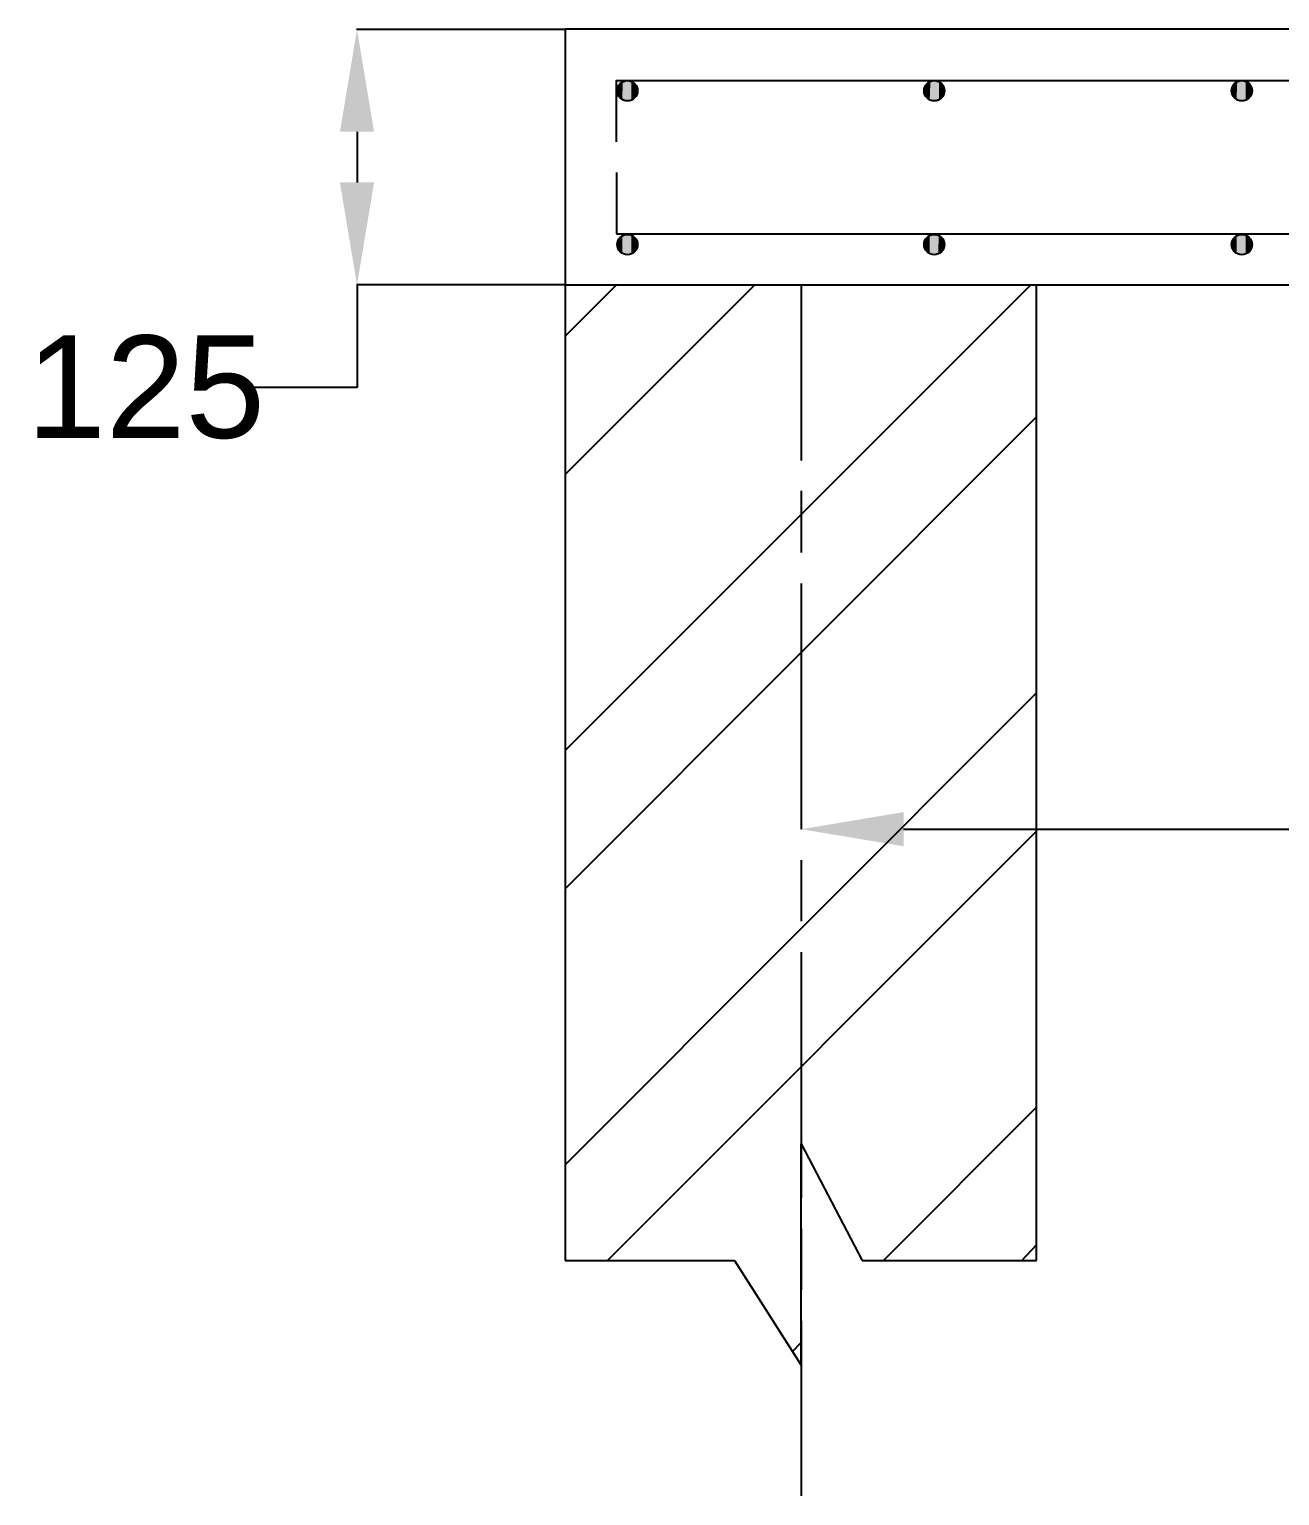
# Model space of a CAD drawing. Header units: inches. Extents: x -2470 to 6710, y 8071 to 14655.
# Drawn here: x -2061 to -1450, y 8227 to 8943 of the extents above; entities that cross this region are included whole.
import ezdxf

# ---------------------------------------------------------------- set-up
doc = ezdxf.new("R2010")
doc.units = ezdxf.units.IN
doc.header["$MEASUREMENT"] = 0
doc.layers.add('PDF_0', color=7, linetype='Continuous')
doc.styles.get("Standard").update_dxf_attribs({"font": 'arial.ttf'})
doc.dimstyles.get("Standard").update_dxf_attribs({"dimtxt": 50, "dimasz": 50, "dimexe": 0.18, "dimexo": 0.0625, "dimgap": 0.09, "dimtad": 0, "dimtih": 1, "dimtoh": 1, "dimdec": 4, "dimzin": 0, "dimdsep": 46, "dimtxsty": 'Standard', "dimcen": 0.09, "dimadec": 0, "dimazin": 0, "dimtfac": 1, "dimtdec": 4, "dimtofl": 0, "dimtmove": 0, "dimatfit": 3, "dimfxl": 1, "dimtolj": 1, "dimtzin": 0, "dimarcsym": 0})

# ---------------------------------------------------------------- blocks, each defined once
blk = doc.blocks.new('*D8')
at = {"color": 0, "lineweight": -2, "transparency": 16777216}
for p, q in [((-1799.22, 8942.82), (-1901.01, 8942.82)), ((-1900.83, 8892.82), (-1900.83, 8868.07)), ((-1799.22, 8818.07), (-1901.01, 8818.07)), ((-1900.83, 8818.07), (-1900.83, 8768.07)), ((-1900.83, 8768.07), (-1950.83, 8768.07))]:
    blk.add_line(p, q, dxfattribs=at)
at = {"color": 0, "transparency": 16777216}
for points in [[(-1909.17, 8892.82), (-1892.5, 8892.82), (-1900.83, 8942.82)], [(-1909.17, 8868.07), (-1892.5, 8868.07), (-1900.83, 8818.07)]]:
    blk.add_solid(points, dxfattribs=at)
at = {"layer": 'Defpoints', "color": 0, "transparency": 16777216}
for p in [(-1799.16, 8942.82), (-1900.83, 8818.07), (-1799.16, 8818.07)]:
    blk.add_point(p, dxfattribs=at)
at = {"color": 0, "transparency": 16777216, "insert": (-2003.99, 8768.07), "char_height": 50, "attachment_point": 5}
blk.add_mtext('\\A1;125', dxfattribs=at)
blk = doc.blocks.new('*D9')
at = {"color": 0, "lineweight": -2, "transparency": 16777216}
for p, q in [((-1684, 8552.38), (-1684, 8552.26)), ((-1634, 8552.44), (1356.04, 8552.44)), ((4495.67, 8552.44), (1505.64, 8552.44)), ((4545.67, 8552.38), (4545.67, 8552.26))]:
    blk.add_line(p, q, dxfattribs=at)
at = {"color": 0, "transparency": 16777216}
for points in [[(-1634, 8560.78), (-1634, 8544.11), (-1684, 8552.44)], [(4495.67, 8560.78), (4495.67, 8544.11), (4545.67, 8552.44)]]:
    blk.add_solid(points, dxfattribs=at)
at = {"layer": 'Defpoints', "color": 0, "transparency": 16777216}
for p in [(-1684, 8552.44), (4545.67, 8552.44), (4545.67, 8552.44)]:
    blk.add_point(p, dxfattribs=at)
at = {"color": 0, "transparency": 16777216, "insert": (1430.84, 8552.44), "char_height": 50, "attachment_point": 5}
blk.add_mtext('\\A1;\\P{\\A0;6230}', dxfattribs=at)

msp = doc.modelspace()

# ---------------------------------------------------------------- linework, layer by layer
at = {"layer": 'PDF_0', "lineweight": 25}
for points in [[(4430.50715, 8818.06671), (4430.50715, 8341.99924), (4513.10777, 8341.99924), (4545.66818, 8290.93081), (4545.66818, 8341.99924), (4545.66818, 8398.89428), (4575.48666, 8341.99924), (4660.48646, 8341.99924), (4660.48646, 8942.82449), (-1799.15605, 8942.82449), (-1799.15605, 8341.99924), (-1716.55543, 8341.99924), (-1683.99502, 8290.93081), (-1683.99502, 8341.99924), (-1683.99502, 8398.89428), (-1654.17654, 8341.99924), (-1569.17674, 8341.99924), (-1569.17674, 8818.06671)], [(-1774.13595, 8887.9859), (-1774.13595, 8917.80438), (-1021.13363, 8917.80438), (-946.07332, 8843.08681)], [(-1774.13595, 8872.90529), (-1774.13595, 8843.08681), (4635.46636, 8843.08681), (4635.46636, 8872.90529)], [(-1799.15605, 8793.0466), (-1774.13595, 8818.06671)], [(-1799.15605, 8590.82932), (-1571.91867, 8818.06671)], [(-1799.15605, 8725.52659), (-1706.61594, 8818.06671)], [(-1799.15605, 8818.06671), (4660.48646, 8818.06671)], [(-1683.99502, 8818.06671), (-1683.99502, 8732.38142)], [(-1799.15605, 8523.30931), (-1569.17674, 8753.63137)], [(-1683.99502, 8717.64355), (-1683.99502, 8687.48233)], [(-1683.99502, 8672.40172), (-1683.99502, 8552.44231)], [(-1799.15605, 8388.61204), (-1569.17674, 8618.9341)], [(-1778.59158, 8341.99924), (-1569.17674, 8551.41409)], [(-1683.99502, 8537.3617), (-1683.99502, 8507.54322)], [(-1683.99502, 8492.46261), (-1683.99502, 8372.50321)], [(-1643.89431, 8341.99924), (-1569.17674, 8416.71682)], [(-1683.99502, 8357.4226), (-1683.99502, 8327.60412)], [(-1576.3743, 8341.99924), (-1569.17674, 8349.53955)], [(-1683.99502, 8312.5235), (-1683.99502, 8227.18096)], [(-1688.45066, 8297.44289), (-1683.99502, 8301.89853)]]:
    msp.add_lwpolyline(points, dxfattribs=at)
at = {"layer": 'PDF_0', "lineweight": 0}
for points in [[(-1772.76498, 8909.57859), (-1772.76498, 8916.43342), (-1772.76498, 8909.57859)], [(-1765.56742, 8909.57859), (-1765.56742, 8916.43342), (-1765.56742, 8909.57859)], [(-1622.64436, 8909.57859), (-1622.64436, 8916.43342), (-1622.64436, 8909.57859)], [(-1615.44679, 8909.57859), (-1615.44679, 8916.43342), (-1615.44679, 8909.57859)], [(-1623.32984, 8835.20376), (-1623.32984, 8840.68762), (-1623.32984, 8835.20376)], [(-1622.64436, 8834.51828), (-1622.64436, 8841.3731), (-1622.64436, 8834.51828)], [(-1621.95888, 8833.8328), (-1621.95888, 8842.05859), (-1621.95888, 8833.8328)], [(-1615.44679, 8834.51828), (-1615.44679, 8841.3731), (-1615.44679, 8834.51828)], [(-1614.07583, 8836.91747), (-1614.07583, 8838.97392), (-1614.07583, 8836.91747)]]:
    msp.add_lwpolyline(points, dxfattribs=at)
at = {"layer": 'PDF_0', "lineweight": 25}
for centre in [(-1768.82355, 8912.83472), (-1619.04566, 8912.83472), (-1468.92504, 8912.83472), (-1768.82355, 8837.77441), (-1619.04566, 8837.77441), (-1468.92504, 8837.77441)]:
    msp.add_circle(centre, 4.96983, dxfattribs=at)
at = {"layer": 'PDF_0', "transparency": 33554559}
for points in [[(-1771.73676, 8908.89311), (-1771.73676, 8917.1189), (-1772.0795, 8908.89311)], [(-1771.73676, 8917.1189), (-1772.0795, 8908.89311), (-1772.0795, 8916.77616)], [(-1771.39402, 8908.55037), (-1771.39402, 8917.46164), (-1771.73676, 8908.89311)], [(-1771.39402, 8917.46164), (-1771.73676, 8908.89311), (-1771.73676, 8917.1189)], [(-1771.05128, 8908.20763), (-1771.05128, 8917.46164), (-1771.39402, 8908.55037)], [(-1771.05128, 8917.46164), (-1771.39402, 8908.55037), (-1771.39402, 8917.46164)], [(-1770.3658, 8908.20763), (-1770.3658, 8917.80438), (-1771.05128, 8908.20763)], [(-1770.3658, 8917.80438), (-1771.05128, 8908.20763), (-1771.05128, 8917.46164)], [(-1770.02305, 8908.20763), (-1770.02305, 8917.80438), (-1770.3658, 8908.20763)], [(-1770.02305, 8917.80438), (-1770.3658, 8908.20763), (-1770.3658, 8917.80438)], [(-1769.68031, 8907.86489), (-1769.68031, 8917.80438), (-1770.02305, 8908.20763)], [(-1769.68031, 8917.80438), (-1770.02305, 8908.20763), (-1770.02305, 8917.80438)], [(-1768.99483, 8907.86489), (-1768.99483, 8917.80438), (-1769.68031, 8907.86489)], [(-1768.99483, 8917.80438), (-1769.68031, 8907.86489), (-1769.68031, 8917.80438)], [(-1768.65209, 8907.86489), (-1768.65209, 8917.80438), (-1768.99483, 8907.86489)], [(-1768.65209, 8917.80438), (-1768.99483, 8907.86489), (-1768.99483, 8917.80438)], [(-1767.96661, 8908.20763), (-1767.96661, 8917.80438), (-1768.65209, 8907.86489)], [(-1767.96661, 8917.80438), (-1768.65209, 8907.86489), (-1768.65209, 8917.80438)], [(-1767.62387, 8908.20763), (-1767.62387, 8917.80438), (-1767.96661, 8908.20763)], [(-1767.62387, 8917.80438), (-1767.96661, 8908.20763), (-1767.96661, 8917.80438)], [(-1767.28112, 8917.46164), (-1767.62387, 8908.20763), (-1767.62387, 8917.80438)], [(-1767.28112, 8908.20763), (-1767.28112, 8917.46164), (-1767.62387, 8908.20763)], [(-1766.93838, 8908.55037), (-1766.93838, 8917.46164), (-1767.28112, 8908.20763)], [(-1766.93838, 8917.46164), (-1767.28112, 8908.20763), (-1767.28112, 8917.46164)], [(-1766.2529, 8917.1189), (-1766.93838, 8908.55037), (-1766.93838, 8917.46164)], [(-1766.2529, 8908.89311), (-1766.2529, 8917.1189), (-1766.93838, 8908.55037)], [(-1765.91016, 8916.77616), (-1766.2529, 8908.89311), (-1766.2529, 8917.1189)], [(-1621.27339, 8908.55037), (-1621.27339, 8917.46164), (-1621.95888, 8908.89311)], [(-1621.27339, 8917.46164), (-1621.95888, 8908.89311), (-1621.95888, 8917.1189)], [(-1621.95888, 8908.89311), (-1621.95888, 8917.1189), (-1621.95888, 8916.77616)], [(-1621.95888, 8917.1189), (-1621.95888, 8908.89311), (-1621.95888, 8908.89311)], [(-1620.93065, 8908.20763), (-1620.93065, 8917.46164), (-1621.27339, 8908.55037)], [(-1620.93065, 8917.46164), (-1621.27339, 8908.55037), (-1621.27339, 8917.46164)], [(-1620.58791, 8908.20763), (-1620.58791, 8917.80438), (-1620.93065, 8908.20763)], [(-1620.58791, 8917.80438), (-1620.93065, 8908.20763), (-1620.93065, 8917.46164)], [(-1619.90243, 8908.20763), (-1619.90243, 8917.80438), (-1620.58791, 8908.20763)], [(-1619.90243, 8917.80438), (-1620.58791, 8908.20763), (-1620.58791, 8917.80438)], [(-1619.55969, 8907.86489), (-1619.55969, 8917.80438), (-1619.90243, 8908.20763)], [(-1619.55969, 8917.80438), (-1619.90243, 8908.20763), (-1619.90243, 8917.80438)], [(-1619.21695, 8907.86489), (-1619.21695, 8917.80438), (-1619.55969, 8907.86489)], [(-1619.21695, 8917.80438), (-1619.55969, 8907.86489), (-1619.55969, 8917.80438)], [(-1618.53146, 8907.86489), (-1618.53146, 8917.80438), (-1619.21695, 8907.86489)], [(-1618.53146, 8917.80438), (-1619.21695, 8907.86489), (-1619.21695, 8917.80438)], [(-1618.18872, 8908.20763), (-1618.18872, 8917.80438), (-1618.53146, 8907.86489)], [(-1618.18872, 8917.80438), (-1618.53146, 8907.86489), (-1618.53146, 8917.80438)], [(-1617.84598, 8908.20763), (-1617.84598, 8917.80438), (-1618.18872, 8908.20763)], [(-1617.84598, 8917.80438), (-1618.18872, 8908.20763), (-1618.18872, 8917.80438)], [(-1617.1605, 8917.46164), (-1617.84598, 8908.20763), (-1617.84598, 8917.80438)], [(-1617.1605, 8908.20763), (-1617.1605, 8917.46164), (-1617.84598, 8908.20763)], [(-1616.81776, 8908.55037), (-1616.81776, 8917.46164), (-1617.1605, 8908.20763)], [(-1616.81776, 8917.46164), (-1617.1605, 8908.20763), (-1617.1605, 8917.46164)], [(-1616.47502, 8917.1189), (-1616.81776, 8908.55037), (-1616.81776, 8917.46164)], [(-1616.47502, 8908.89311), (-1616.47502, 8917.1189), (-1616.81776, 8908.55037)], [(-1616.13228, 8916.77616), (-1616.47502, 8908.89311), (-1616.47502, 8917.1189)], [(-1471.83825, 8908.89311), (-1471.83825, 8917.1189), (-1472.18099, 8908.89311)], [(-1471.83825, 8917.1189), (-1472.18099, 8908.89311), (-1472.18099, 8916.77616)], [(-1471.49551, 8908.55037), (-1471.49551, 8917.46164), (-1471.83825, 8908.89311)], [(-1471.49551, 8917.46164), (-1471.83825, 8908.89311), (-1471.83825, 8917.1189)], [(-1471.15277, 8908.20763), (-1471.15277, 8917.46164), (-1471.49551, 8908.55037)], [(-1471.15277, 8917.46164), (-1471.49551, 8908.55037), (-1471.49551, 8917.46164)], [(-1470.46729, 8908.20763), (-1470.46729, 8917.80438), (-1471.15277, 8908.20763)], [(-1470.46729, 8917.80438), (-1471.15277, 8908.20763), (-1471.15277, 8917.46164)], [(-1470.12454, 8908.20763), (-1470.12454, 8917.80438), (-1470.46729, 8908.20763)], [(-1470.12454, 8917.80438), (-1470.46729, 8908.20763), (-1470.46729, 8917.80438)], [(-1469.43906, 8907.86489), (-1469.43906, 8917.80438), (-1470.12454, 8908.20763)], [(-1469.43906, 8917.80438), (-1470.12454, 8908.20763), (-1470.12454, 8917.80438)], [(-1469.09632, 8907.86489), (-1469.09632, 8917.80438), (-1469.43906, 8907.86489)], [(-1469.09632, 8917.80438), (-1469.43906, 8907.86489), (-1469.43906, 8917.80438)], [(-1468.75358, 8907.86489), (-1468.75358, 8917.80438), (-1469.09632, 8907.86489)], [(-1468.75358, 8917.80438), (-1469.09632, 8907.86489), (-1469.09632, 8917.80438)], [(-1468.0681, 8908.20763), (-1468.0681, 8917.80438), (-1468.75358, 8907.86489)], [(-1468.0681, 8917.80438), (-1468.75358, 8907.86489), (-1468.75358, 8917.80438)], [(-1467.72536, 8908.20763), (-1467.72536, 8917.80438), (-1468.0681, 8908.20763)], [(-1467.72536, 8917.80438), (-1468.0681, 8908.20763), (-1468.0681, 8917.80438)], [(-1467.03987, 8917.46164), (-1467.72536, 8908.20763), (-1467.72536, 8917.80438)], [(-1467.03987, 8908.20763), (-1467.03987, 8917.46164), (-1467.72536, 8908.20763)], [(-1466.35439, 8917.1189), (-1467.03987, 8908.55037), (-1467.03987, 8917.46164)], [(-1467.03987, 8908.20763), (-1467.03987, 8908.20763), (-1467.03987, 8917.46164)], [(-1467.03987, 8908.20763), (-1467.03987, 8917.46164), (-1467.03987, 8908.55037)], [(-1466.35439, 8908.89311), (-1466.35439, 8917.1189), (-1467.03987, 8908.55037)], [(-1466.01165, 8916.77616), (-1466.35439, 8908.89311), (-1466.35439, 8917.1189)], [(-1773.79321, 8911.2923), (-1773.79321, 8914.71971), (-1774.13595, 8911.97778)], [(-1773.79321, 8914.71971), (-1774.13595, 8911.97778), (-1774.13595, 8914.03423)], [(-1774.13595, 8914.03423), (-1774.13595, 8913.69149), (-1774.13595, 8911.97778)], [(-1774.13595, 8914.03423), (-1774.13595, 8911.97778), (-1774.13595, 8911.97778)], [(-1774.13595, 8913.69149), (-1774.13595, 8911.97778), (-1774.13595, 8913.00601)], [(-1773.45047, 8910.26408), (-1773.45047, 8915.40519), (-1773.79321, 8910.94956)], [(-1773.45047, 8915.40519), (-1773.79321, 8910.94956), (-1773.79321, 8914.71971)], [(-1773.79321, 8911.2923), (-1773.79321, 8911.2923), (-1773.79321, 8914.71971)], [(-1773.79321, 8911.2923), (-1773.79321, 8914.71971), (-1773.79321, 8910.94956)], [(-1773.10772, 8910.26408), (-1773.10772, 8915.74793), (-1773.45047, 8910.26408)], [(-1773.10772, 8915.74793), (-1773.45047, 8910.26408), (-1773.45047, 8915.40519)], [(-1772.76498, 8909.57859), (-1772.76498, 8916.43342), (-1773.10772, 8910.26408)], [(-1772.76498, 8916.43342), (-1773.10772, 8910.26408), (-1773.10772, 8915.74793)], [(-1772.0795, 8908.89311), (-1772.0795, 8916.77616), (-1772.76498, 8909.57859)], [(-1772.0795, 8916.77616), (-1772.76498, 8909.57859), (-1772.76498, 8916.43342)], [(-1772.76498, 8916.43342), (-1772.76498, 8909.57859), (-1772.76498, 8909.57859)], [(-1765.91016, 8908.89311), (-1765.91016, 8916.77616), (-1766.2529, 8908.89311)], [(-1765.56742, 8916.43342), (-1765.91016, 8908.89311), (-1765.91016, 8916.77616)], [(-1765.56742, 8909.57859), (-1765.56742, 8916.43342), (-1765.91016, 8908.89311)], [(-1764.88194, 8915.74793), (-1765.56742, 8909.57859), (-1765.56742, 8916.43342)], [(-1765.56742, 8916.43342), (-1765.56742, 8909.57859), (-1765.56742, 8909.57859)], [(-1764.88194, 8910.26408), (-1764.88194, 8915.74793), (-1765.56742, 8909.57859)], [(-1764.88194, 8910.26408), (-1764.88194, 8915.40519), (-1764.88194, 8915.74793)], [(-1764.5392, 8914.71971), (-1764.88194, 8910.26408), (-1764.88194, 8915.40519)], [(-1764.88194, 8915.40519), (-1764.88194, 8910.26408), (-1764.88194, 8910.26408)], [(-1764.5392, 8910.94956), (-1764.5392, 8914.71971), (-1764.88194, 8910.26408)], [(-1764.19645, 8914.03423), (-1764.5392, 8911.2923), (-1764.5392, 8914.71971)], [(-1764.5392, 8910.94956), (-1764.5392, 8910.94956), (-1764.5392, 8914.71971)], [(-1764.5392, 8910.94956), (-1764.5392, 8914.71971), (-1764.5392, 8911.2923)], [(-1764.19645, 8911.97778), (-1764.19645, 8914.03423), (-1764.5392, 8911.2923)], [(-1764.19645, 8911.97778), (-1764.19645, 8913.69149), (-1764.19645, 8914.03423)], [(-1764.19645, 8913.00601), (-1764.19645, 8911.97778), (-1764.19645, 8913.69149)], [(-1764.19645, 8913.69149), (-1764.19645, 8911.97778), (-1764.19645, 8911.97778)], [(-1623.67258, 8911.2923), (-1623.67258, 8914.71971), (-1624.01532, 8911.97778)], [(-1623.67258, 8914.71971), (-1624.01532, 8911.97778), (-1624.01532, 8914.03423)], [(-1624.01532, 8914.03423), (-1624.01532, 8913.69149), (-1624.01532, 8911.97778)], [(-1624.01532, 8914.03423), (-1624.01532, 8911.97778), (-1624.01532, 8911.97778)], [(-1624.01532, 8913.69149), (-1624.01532, 8911.97778), (-1624.01532, 8913.00601)], [(-1623.32984, 8910.26408), (-1623.32984, 8915.40519), (-1623.67258, 8910.94956)], [(-1623.32984, 8915.40519), (-1623.67258, 8910.94956), (-1623.67258, 8914.71971)], [(-1623.67258, 8911.2923), (-1623.67258, 8911.2923), (-1623.67258, 8914.71971)], [(-1623.67258, 8911.2923), (-1623.67258, 8914.71971), (-1623.67258, 8910.94956)], [(-1622.64436, 8909.57859), (-1622.64436, 8916.43342), (-1623.32984, 8910.26408)], [(-1622.64436, 8916.43342), (-1623.32984, 8910.26408), (-1623.32984, 8915.74793)], [(-1623.32984, 8910.26408), (-1623.32984, 8915.74793), (-1623.32984, 8915.40519)], [(-1623.32984, 8915.74793), (-1623.32984, 8910.26408), (-1623.32984, 8910.26408)], [(-1621.95888, 8908.89311), (-1621.95888, 8916.77616), (-1622.64436, 8909.57859)], [(-1621.95888, 8916.77616), (-1622.64436, 8909.57859), (-1622.64436, 8916.43342)], [(-1622.64436, 8916.43342), (-1622.64436, 8909.57859), (-1622.64436, 8909.57859)], [(-1616.13228, 8908.89311), (-1616.13228, 8916.77616), (-1616.47502, 8908.89311)], [(-1615.44679, 8916.43342), (-1616.13228, 8908.89311), (-1616.13228, 8916.77616)], [(-1615.44679, 8909.57859), (-1615.44679, 8916.43342), (-1616.13228, 8908.89311)], [(-1615.10405, 8915.74793), (-1615.44679, 8909.57859), (-1615.44679, 8916.43342)], [(-1615.44679, 8916.43342), (-1615.44679, 8909.57859), (-1615.44679, 8909.57859)], [(-1615.10405, 8910.26408), (-1615.10405, 8915.74793), (-1615.44679, 8909.57859)], [(-1614.76131, 8915.40519), (-1615.10405, 8910.26408), (-1615.10405, 8915.74793)], [(-1614.76131, 8910.26408), (-1614.76131, 8915.40519), (-1615.10405, 8910.26408)], [(-1614.41857, 8914.71971), (-1614.76131, 8910.26408), (-1614.76131, 8915.40519)], [(-1614.41857, 8910.94956), (-1614.41857, 8914.71971), (-1614.76131, 8910.26408)], [(-1614.07583, 8914.03423), (-1614.41857, 8911.2923), (-1614.41857, 8914.71971)], [(-1614.41857, 8910.94956), (-1614.41857, 8910.94956), (-1614.41857, 8914.71971)], [(-1614.41857, 8910.94956), (-1614.41857, 8914.71971), (-1614.41857, 8911.2923)], [(-1614.07583, 8911.97778), (-1614.07583, 8914.03423), (-1614.41857, 8911.2923)], [(-1614.07583, 8911.97778), (-1614.07583, 8913.69149), (-1614.07583, 8914.03423)], [(-1614.07583, 8913.00601), (-1614.07583, 8911.97778), (-1614.07583, 8913.69149)], [(-1614.07583, 8913.69149), (-1614.07583, 8911.97778), (-1614.07583, 8911.97778)], [(-1473.8947, 8913.69149), (-1473.8947, 8911.97778), (-1474.23744, 8913.00601)], [(-1473.20922, 8910.26408), (-1473.20922, 8915.40519), (-1473.8947, 8910.94956)], [(-1473.20922, 8915.40519), (-1473.8947, 8910.94956), (-1473.8947, 8914.71971)], [(-1473.8947, 8911.2923), (-1473.8947, 8911.2923), (-1473.8947, 8914.71971)], [(-1473.8947, 8911.2923), (-1473.8947, 8914.71971), (-1473.8947, 8910.94956)], [(-1473.8947, 8911.2923), (-1473.8947, 8914.71971), (-1473.8947, 8911.97778)], [(-1473.8947, 8914.71971), (-1473.8947, 8911.97778), (-1473.8947, 8914.03423)], [(-1473.8947, 8914.03423), (-1473.8947, 8913.69149), (-1473.8947, 8911.97778)], [(-1473.8947, 8914.03423), (-1473.8947, 8911.97778), (-1473.8947, 8911.97778)], [(-1472.86647, 8909.57859), (-1472.86647, 8916.43342), (-1473.20922, 8910.26408)], [(-1472.86647, 8916.43342), (-1473.20922, 8910.26408), (-1473.20922, 8915.74793)], [(-1473.20922, 8910.26408), (-1473.20922, 8915.74793), (-1473.20922, 8915.40519)], [(-1473.20922, 8915.74793), (-1473.20922, 8910.26408), (-1473.20922, 8910.26408)], [(-1472.52373, 8909.57859), (-1472.52373, 8916.43342), (-1472.86647, 8909.57859)], [(-1472.52373, 8916.43342), (-1472.86647, 8909.57859), (-1472.86647, 8916.43342)], [(-1472.18099, 8908.89311), (-1472.18099, 8916.77616), (-1472.52373, 8909.57859)], [(-1472.18099, 8916.77616), (-1472.52373, 8909.57859), (-1472.52373, 8916.43342)], [(-1466.01165, 8908.89311), (-1466.01165, 8916.77616), (-1466.35439, 8908.89311)], [(-1465.66891, 8916.43342), (-1466.01165, 8908.89311), (-1466.01165, 8916.77616)], [(-1465.66891, 8909.57859), (-1465.66891, 8916.43342), (-1466.01165, 8908.89311)], [(-1465.32617, 8909.57859), (-1465.32617, 8916.43342), (-1465.66891, 8909.57859)], [(-1465.32617, 8916.43342), (-1465.66891, 8909.57859), (-1465.66891, 8916.43342)], [(-1464.98343, 8915.74793), (-1465.32617, 8909.57859), (-1465.32617, 8916.43342)], [(-1464.98343, 8910.26408), (-1464.98343, 8915.74793), (-1465.32617, 8909.57859)], [(-1464.98343, 8910.26408), (-1464.98343, 8915.40519), (-1464.98343, 8915.74793)], [(-1464.64069, 8914.71971), (-1464.98343, 8910.26408), (-1464.98343, 8915.40519)], [(-1464.98343, 8915.40519), (-1464.98343, 8910.26408), (-1464.98343, 8910.26408)], [(-1464.64069, 8910.94956), (-1464.64069, 8914.71971), (-1464.98343, 8910.26408)], [(-1464.29795, 8911.2923), (-1464.29795, 8914.71971), (-1464.64069, 8910.94956)], [(-1464.29795, 8914.71971), (-1464.64069, 8910.94956), (-1464.64069, 8914.71971)], [(-1464.29795, 8914.03423), (-1464.29795, 8911.2923), (-1464.29795, 8914.71971)], [(-1464.29795, 8911.97778), (-1464.29795, 8913.69149), (-1464.29795, 8914.03423)], [(-1464.29795, 8911.97778), (-1464.29795, 8914.03423), (-1464.29795, 8911.2923)], [(-1463.9552, 8913.00601), (-1464.29795, 8911.97778), (-1464.29795, 8913.69149)], [(-1464.29795, 8913.69149), (-1464.29795, 8911.97778), (-1464.29795, 8911.97778)], [(-1773.79321, 8839.6594), (-1774.13595, 8838.97392), (-1774.13595, 8836.91747)], [(-1773.79321, 8839.6594), (-1773.79321, 8836.23199), (-1774.13595, 8836.91747)], [(-1774.13595, 8838.97392), (-1774.13595, 8836.91747), (-1774.13595, 8837.94569)], [(-1773.45047, 8835.20376), (-1773.45047, 8840.68762), (-1773.79321, 8836.23199)], [(-1773.45047, 8840.68762), (-1773.79321, 8836.23199), (-1773.79321, 8839.6594)], [(-1772.76498, 8834.51828), (-1772.76498, 8841.3731), (-1773.45047, 8835.20376)], [(-1772.76498, 8841.3731), (-1773.45047, 8835.20376), (-1773.45047, 8840.68762)], [(-1772.0795, 8833.8328), (-1772.0795, 8842.05859), (-1772.76498, 8834.51828)], [(-1772.0795, 8842.05859), (-1772.76498, 8834.51828), (-1772.76498, 8841.3731)], [(-1771.39402, 8833.49006), (-1771.39402, 8842.40133), (-1772.0795, 8833.8328)], [(-1771.39402, 8842.40133), (-1772.0795, 8833.8328), (-1772.0795, 8842.05859)], [(-1770.3658, 8833.14732), (-1770.3658, 8842.74407), (-1771.39402, 8833.49006)], [(-1770.3658, 8842.74407), (-1771.39402, 8833.49006), (-1771.39402, 8842.40133)], [(-1769.68031, 8833.14732), (-1769.68031, 8843.08681), (-1770.3658, 8833.14732)], [(-1769.68031, 8843.08681), (-1770.3658, 8833.14732), (-1770.3658, 8842.74407)], [(-1768.65209, 8833.14732), (-1768.65209, 8843.08681), (-1769.68031, 8833.14732)], [(-1768.65209, 8843.08681), (-1769.68031, 8833.14732), (-1769.68031, 8843.08681)], [(-1767.62387, 8842.74407), (-1768.65209, 8833.14732), (-1768.65209, 8843.08681)], [(-1767.62387, 8833.14732), (-1767.62387, 8842.74407), (-1768.65209, 8833.14732)], [(-1766.93838, 8842.40133), (-1767.62387, 8833.14732), (-1767.62387, 8842.74407)], [(-1766.93838, 8833.49006), (-1766.93838, 8842.40133), (-1767.62387, 8833.14732)], [(-1765.91016, 8842.05859), (-1766.93838, 8833.49006), (-1766.93838, 8842.40133)], [(-1765.91016, 8833.8328), (-1765.91016, 8842.05859), (-1766.93838, 8833.49006)], [(-1765.56742, 8841.3731), (-1765.91016, 8833.8328), (-1765.91016, 8842.05859)], [(-1765.56742, 8834.51828), (-1765.56742, 8841.3731), (-1765.91016, 8833.8328)], [(-1764.88194, 8840.68762), (-1765.56742, 8834.51828), (-1765.56742, 8841.3731)], [(-1764.88194, 8835.20376), (-1764.88194, 8840.68762), (-1765.56742, 8834.51828)], [(-1764.5392, 8839.6594), (-1764.88194, 8835.20376), (-1764.88194, 8840.68762)], [(-1764.5392, 8836.23199), (-1764.5392, 8839.6594), (-1764.88194, 8835.20376)], [(-1764.19645, 8838.97392), (-1764.5392, 8836.23199), (-1764.5392, 8839.6594)], [(-1764.19645, 8836.91747), (-1764.19645, 8838.97392), (-1764.5392, 8836.23199)], [(-1764.19645, 8837.94569), (-1764.19645, 8836.91747), (-1764.19645, 8838.97392)], [(-1623.67258, 8836.23199), (-1623.67258, 8839.6594), (-1624.01532, 8836.91747)], [(-1623.67258, 8839.6594), (-1624.01532, 8836.91747), (-1624.01532, 8838.97392)], [(-1624.01532, 8836.91747), (-1624.01532, 8838.97392), (-1624.01532, 8837.94569)], [(-1624.01532, 8838.97392), (-1624.01532, 8836.91747), (-1624.01532, 8836.91747)], [(-1624.01532, 8836.91747), (-1624.01532, 8836.91747), (-1624.01532, 8838.97392)], [(-1623.32984, 8835.20376), (-1623.32984, 8840.68762), (-1623.67258, 8836.23199)], [(-1623.32984, 8840.68762), (-1623.67258, 8836.23199), (-1623.67258, 8840.00214)], [(-1623.67258, 8836.23199), (-1623.67258, 8840.00214), (-1623.67258, 8839.6594)], [(-1623.67258, 8840.00214), (-1623.67258, 8836.23199), (-1623.67258, 8836.23199)], [(-1622.64436, 8834.51828), (-1622.64436, 8841.3731), (-1623.32984, 8835.20376)], [(-1622.64436, 8841.3731), (-1623.32984, 8835.20376), (-1623.32984, 8840.68762)], [(-1623.32984, 8840.68762), (-1623.32984, 8835.20376), (-1623.32984, 8835.20376)], [(-1621.95888, 8833.8328), (-1621.95888, 8842.05859), (-1622.64436, 8834.51828)], [(-1621.95888, 8842.05859), (-1622.64436, 8834.51828), (-1622.64436, 8841.3731)], [(-1622.64436, 8841.3731), (-1622.64436, 8834.51828), (-1622.64436, 8834.51828)], [(-1621.27339, 8833.49006), (-1621.27339, 8842.40133), (-1621.95888, 8833.8328)], [(-1621.27339, 8842.40133), (-1621.95888, 8833.8328), (-1621.95888, 8842.05859)], [(-1621.95888, 8842.05859), (-1621.95888, 8833.8328), (-1621.95888, 8833.8328)], [(-1620.93065, 8833.49006), (-1620.93065, 8842.74407), (-1621.27339, 8833.49006)], [(-1620.93065, 8842.74407), (-1621.27339, 8833.49006), (-1621.27339, 8842.40133)], [(-1620.58791, 8833.14732), (-1620.58791, 8842.74407), (-1620.93065, 8833.49006)], [(-1620.58791, 8842.74407), (-1620.93065, 8833.49006), (-1620.93065, 8842.74407)], [(-1619.90243, 8833.14732), (-1619.90243, 8842.74407), (-1620.58791, 8833.14732)], [(-1619.90243, 8842.74407), (-1620.58791, 8833.14732), (-1620.58791, 8842.74407)], [(-1619.55969, 8833.14732), (-1619.55969, 8842.74407), (-1619.90243, 8833.14732)], [(-1619.55969, 8842.74407), (-1619.90243, 8833.14732), (-1619.90243, 8842.74407)], [(-1619.21695, 8833.14732), (-1619.21695, 8843.08681), (-1619.55969, 8833.14732)], [(-1619.21695, 8843.08681), (-1619.55969, 8833.14732), (-1619.55969, 8842.74407)], [(-1618.53146, 8842.74407), (-1619.21695, 8833.14732), (-1619.21695, 8843.08681)], [(-1618.53146, 8833.14732), (-1618.53146, 8842.74407), (-1619.21695, 8833.14732)], [(-1618.18872, 8833.14732), (-1618.18872, 8842.74407), (-1618.53146, 8833.14732)], [(-1618.18872, 8842.74407), (-1618.53146, 8833.14732), (-1618.53146, 8842.74407)], [(-1617.84598, 8833.14732), (-1617.84598, 8842.74407), (-1618.18872, 8833.14732)], [(-1617.84598, 8842.74407), (-1618.18872, 8833.14732), (-1618.18872, 8842.74407)], [(-1617.1605, 8833.49006), (-1617.1605, 8842.74407), (-1617.84598, 8833.14732)], [(-1617.1605, 8842.74407), (-1617.84598, 8833.14732), (-1617.84598, 8842.74407)], [(-1616.81776, 8842.40133), (-1617.1605, 8833.49006), (-1617.1605, 8842.74407)], [(-1616.81776, 8833.49006), (-1616.81776, 8842.40133), (-1617.1605, 8833.49006)], [(-1616.47502, 8842.05859), (-1616.81776, 8833.49006), (-1616.81776, 8842.40133)], [(-1616.47502, 8833.8328), (-1616.47502, 8842.05859), (-1616.81776, 8833.49006)], [(-1616.13228, 8833.8328), (-1616.13228, 8842.05859), (-1616.47502, 8833.8328)], [(-1616.13228, 8842.05859), (-1616.47502, 8833.8328), (-1616.47502, 8842.05859)], [(-1615.44679, 8841.3731), (-1616.13228, 8833.8328), (-1616.13228, 8842.05859)], [(-1615.44679, 8834.51828), (-1615.44679, 8841.3731), (-1616.13228, 8833.8328)], [(-1615.10405, 8840.68762), (-1615.44679, 8834.51828), (-1615.44679, 8841.3731)], [(-1615.44679, 8841.3731), (-1615.44679, 8834.51828), (-1615.44679, 8834.51828)], [(-1615.10405, 8835.20376), (-1615.10405, 8840.68762), (-1615.44679, 8834.51828)], [(-1614.76131, 8835.20376), (-1614.76131, 8840.68762), (-1615.10405, 8835.20376)], [(-1614.76131, 8840.68762), (-1615.10405, 8835.20376), (-1615.10405, 8840.68762)], [(-1614.41857, 8840.00214), (-1614.76131, 8835.20376), (-1614.76131, 8840.68762)], [(-1614.41857, 8836.23199), (-1614.41857, 8840.00214), (-1614.76131, 8835.20376)], [(-1614.41857, 8836.23199), (-1614.41857, 8839.6594), (-1614.41857, 8840.00214)], [(-1614.07583, 8838.97392), (-1614.41857, 8836.23199), (-1614.41857, 8839.6594)], [(-1614.41857, 8839.6594), (-1614.41857, 8836.23199), (-1614.41857, 8836.23199)], [(-1614.07583, 8836.91747), (-1614.07583, 8838.97392), (-1614.41857, 8836.23199)], [(-1614.07583, 8837.94569), (-1614.07583, 8836.91747), (-1614.07583, 8838.97392)], [(-1614.07583, 8838.97392), (-1614.07583, 8836.91747), (-1614.07583, 8836.91747)], [(-1473.8947, 8838.97392), (-1473.8947, 8836.91747), (-1474.23744, 8837.94569)], [(-1473.20922, 8835.20376), (-1473.20922, 8840.68762), (-1473.8947, 8836.23199)], [(-1473.20922, 8840.68762), (-1473.8947, 8836.23199), (-1473.8947, 8839.6594)], [(-1473.8947, 8839.6594), (-1473.8947, 8838.97392), (-1473.8947, 8836.91747)], [(-1473.8947, 8839.6594), (-1473.8947, 8836.23199), (-1473.8947, 8836.91747)], [(-1472.86647, 8834.51828), (-1472.86647, 8841.3731), (-1473.20922, 8835.20376)], [(-1472.86647, 8841.3731), (-1473.20922, 8835.20376), (-1473.20922, 8840.68762)], [(-1472.18099, 8833.8328), (-1472.18099, 8842.05859), (-1472.86647, 8834.51828)], [(-1472.18099, 8842.05859), (-1472.86647, 8834.51828), (-1472.86647, 8841.3731)], [(-1471.49551, 8833.49006), (-1471.49551, 8842.40133), (-1472.18099, 8833.8328)], [(-1471.49551, 8842.40133), (-1472.18099, 8833.8328), (-1472.18099, 8842.05859)], [(-1470.46729, 8833.14732), (-1470.46729, 8842.74407), (-1471.49551, 8833.49006)], [(-1470.46729, 8842.74407), (-1471.49551, 8833.49006), (-1471.49551, 8842.40133)], [(-1469.43906, 8833.14732), (-1469.43906, 8843.08681), (-1470.46729, 8833.14732)], [(-1469.43906, 8843.08681), (-1470.46729, 8833.14732), (-1470.46729, 8842.74407)], [(-1468.75358, 8833.14732), (-1468.75358, 8843.08681), (-1469.43906, 8833.14732)], [(-1468.75358, 8843.08681), (-1469.43906, 8833.14732), (-1469.43906, 8843.08681)], [(-1467.72536, 8842.74407), (-1468.75358, 8833.14732), (-1468.75358, 8843.08681)], [(-1467.72536, 8833.14732), (-1467.72536, 8842.74407), (-1468.75358, 8833.14732)], [(-1467.03987, 8842.40133), (-1467.72536, 8833.14732), (-1467.72536, 8842.74407)], [(-1467.03987, 8833.49006), (-1467.03987, 8842.40133), (-1467.72536, 8833.14732)], [(-1466.01165, 8842.05859), (-1467.03987, 8833.49006), (-1467.03987, 8842.40133)], [(-1466.01165, 8833.8328), (-1466.01165, 8842.05859), (-1467.03987, 8833.49006)], [(-1465.32617, 8841.3731), (-1466.01165, 8833.8328), (-1466.01165, 8842.05859)], [(-1465.32617, 8834.51828), (-1465.32617, 8841.3731), (-1466.01165, 8833.8328)], [(-1464.98343, 8840.68762), (-1465.32617, 8834.51828), (-1465.32617, 8841.3731)], [(-1464.98343, 8835.20376), (-1464.98343, 8840.68762), (-1465.32617, 8834.51828)], [(-1464.29795, 8839.6594), (-1464.98343, 8835.20376), (-1464.98343, 8840.68762)], [(-1464.29795, 8836.23199), (-1464.29795, 8839.6594), (-1464.98343, 8835.20376)], [(-1464.29795, 8838.97392), (-1464.29795, 8836.23199), (-1464.29795, 8839.6594)], [(-1463.9552, 8837.94569), (-1464.29795, 8836.91747), (-1464.29795, 8838.97392)], [(-1464.29795, 8836.91747), (-1464.29795, 8838.97392), (-1464.29795, 8836.23199)]]:
    msp.add_solid(points, dxfattribs=at)

# ---------------------------------------------------------------- dimensions: what is measured, and where the dimension line sits
dim = msp.add_linear_dim(base=(-1900.83354, 8818.06671), p1=(-1799.15605, 8942.82449), p2=(-1799.15605, 8818.06671), angle=90, text='125', dimstyle='Standard')
dim.commit()
dim.dimension.update_dxf_attribs({"geometry": '*D8', "text_midpoint": (-2003.99312, 8768.06671)})
dim = msp.add_linear_dim(base=(4545.66818, 8552.44231), p1=(-1683.99502, 8552.44231), p2=(4545.66818, 8552.44231), text='\\P{\\A0;6230}', dimstyle='Standard')
dim.commit()
dim.dimension.update_dxf_attribs({"geometry": '*D9', "text_midpoint": (1430.83658, 8552.44231)})

doc.saveas('drawing.dxf')
